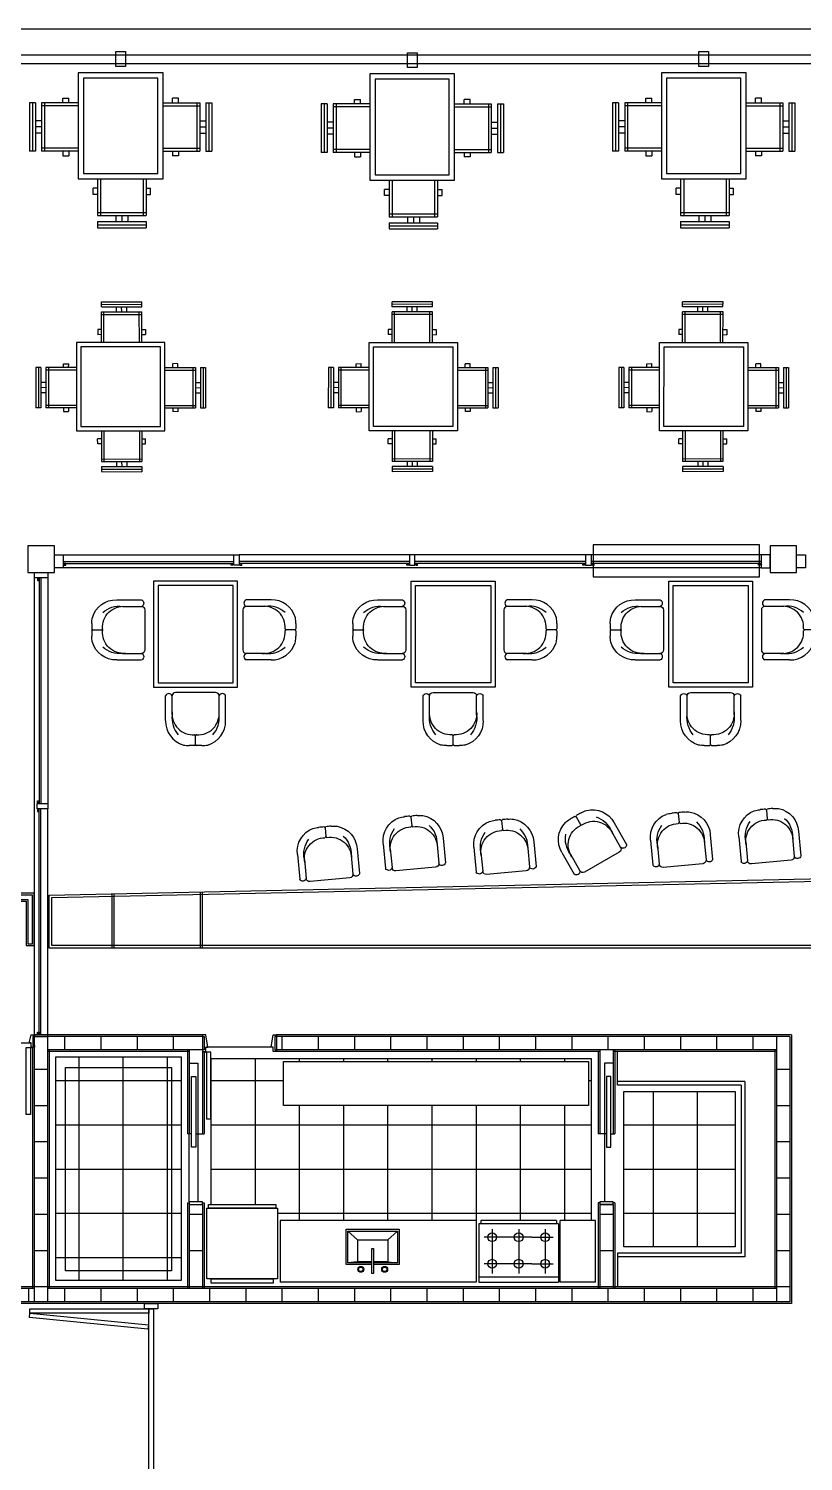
# Model space of a CAD drawing. Extents: x 2217 to 2324, y 363 to 419.
# Drawn here: x 2284.93 to 2293.7, y 402.69 to 418.9 of the extents above; entities that cross this region are included whole.
import ezdxf

# ---------------------------------------------------------------- set-up
doc = ezdxf.new("R2010")
doc.units = 0
doc.header["$LTSCALE"] = 12
doc.header["$MEASUREMENT"] = 0
doc.linetypes.add('HIDDEN', pattern=[0.375, 0.25, -0.125])
doc.layers.get('0').update_dxf_attribs({"linetype": 'CONTINUOUS'})
for name, color, linetype in [('CARPINTERIA', 2, 'CONTINUOUS'), ('ESTRUCTURA', 7, 'CONTINUOUS'), ('MUEBLES', 2, 'CONTINUOUS'), ('MURO-INT', 4, 'CONTINUOUS'), ('PROYECCIÓN', 4, 'HIDDEN'), ('PUERTAS', 2, 'CONTINUOUS'), ('SOLADO', 8, 'CONTINUOUS'), ('TABIQUES', 2, 'CONTINUOUS'), ('TIERRA', 8, 'CONTINUOUS'), ('VIDRIO', 8, 'CONTINUOUS')]:
    doc.layers.add(name, color=color, linetype=linetype)
pattern_1 = [(0, (0, 0), (0, 0.41), [])]
pattern_2 = [(90, (0, 0), (-0.41, 3e-17), [])]
pattern_3 = [(90, (0, 0), (-0.5, 3e-17), []), (180, (0, 0), (-6e-17, -0.5), [])]

# ---------------------------------------------------------------- blocks, each defined once
blk = doc.blocks.new('P80I')
at = {"layer": 'PUERTAS'}
blk.add_line((0.78, 0.02), (0.02, 0.02), dxfattribs=at)
for points in [[(0.025, 0.83), (0.075, 0.83), (0.075, 0.075), (0.025, 0.075)], [(-0.02, -0.05), (0, -0.05), (0, 0.05), (-0.02, 0.05), (-0.02, 0.07), (0.02, 0.07), (0.02, 0.02), (0.04, 0.02), (0.02, -0.07), (-0.02, -0.07)], [(0.82, -0.05), (0.8, -0.05), (0.8, 0.05), (0.82, 0.05), (0.82, 0.07), (0.78, 0.07), (0.78, 0.02), (0.76, 0.02), (0.78, -0.07), (0.82, -0.07)]]:
    blk.add_lwpolyline(points, close=True, dxfattribs=at)
blk.add_circle((0.02, 0.075), 0.005, dxfattribs=at)
blk = doc.blocks.new('T2D_PS142')
at = {"color": 0, "linetype": 'ByBlock'}
for p, q in [((340, -10), (340, -111)), ((0, -281), (0, -563)), ((680, -281), (680, -563)), ((74, -345), (74, -560)), ((606, -345), (606, -560)), ((114, -600), (566, -600))]:
    blk.add_line(p, q, dxfattribs=at)
for centre, radius, start, end in [((265, -322), 323, 89.4447, 101.1194), ((337, 5076), 5075, 269.2205, 269.9197), ((330, -10), 10, 0, 89.9428), ((350, -10), 10, 90.0572, 180), ((343, 5076), 5075, 270.0803, 270.7795), ((415, -322), 323, 78.8806, 90.5553), ((278, -273), 278, 105.7526, 181.5506), ((357, -311), 285, 138.522, 186.8503), ((311, -359), 238, 85.7038, 185.2993), ((330, -111), 10, 264.6591, 0), ((350, -111), 10, 180, 275.3409), ((369, -359), 238, 354.7007, 94.2962), ((402, -273), 278, 358.4494, 74.2474), ((323, -311), 285, 353.1497, 41.478), ((37, -547), 40.5, 204.0412, 335.9588), ((114, -560), 40, 180, 270), ((566, -560), 40, 270, 0), ((643, -547), 40.5, 204.0412, 335.9588)]:
    blk.add_arc(centre, radius, start, end, dxfattribs=at)
for tag, p, flags in [('FINITURA1-RIV1', (220, -222), 1), ('FINITURA1-COL1', (220, -252), 1), ('SIGLA', (274, -194), 3)]:
    blk.add_attdef(tag, p, '', height=18, dxfattribs=dict(at, flags=flags))
blk = doc.blocks.new('SILLABARPL')
at = {"layer": 'MUEBLES', "color": 1, "xscale": -0.001, "yscale": 0.001, "zscale": 0.001, "rotation": 3.011738985513856}
blk.add_blockref('T2D_PS142', (0.308, 0.617), dxfattribs=at)
blk = doc.blocks.new('MESABAREXTPL')
at = {"layer": 'MUEBLES', "color": 1}
for p, q in [((-0.546, -0.24), (-0.489, -0.24)), ((-0.546, -0.282), (-0.546, -0.24)), ((-0.489, -0.282), (-0.489, -0.24)), ((0.546, -0.24), (0.489, -0.24)), ((0.489, -0.282), (0.489, -0.24)), ((0.546, -0.282), (0.546, -0.24)), ((-0.86, -0.282), (-0.86, -0.74)), ((-0.803, -0.282), (-0.86, -0.282)), ((-0.832, -0.282), (-0.832, -0.74)), ((-0.803, -0.282), (-0.803, -0.74)), ((-0.4, -0.282), (-0.746, -0.282)), ((-0.746, -0.282), (-0.746, -0.74)), ((-0.4, -0.311), (-0.746, -0.311)), ((-0.718, -0.282), (-0.718, -0.74)), ((0.4, -0.282), (0.746, -0.282)), ((0.4, -0.311), (0.746, -0.311)), ((0.718, -0.282), (0.718, -0.74)), ((0.746, -0.282), (0.746, -0.74)), ((0.803, -0.282), (0.803, -0.74)), ((0.803, -0.282), (0.86, -0.282)), ((0.832, -0.282), (0.832, -0.74)), ((0.86, -0.282), (0.86, -0.74)), ((-0.746, -0.454), (-0.803, -0.454)), ((-0.746, -0.511), (-0.803, -0.511)), ((0.746, -0.454), (0.803, -0.454)), ((0.746, -0.511), (0.803, -0.511)), ((-0.746, -0.568), (-0.803, -0.568)), ((0.746, -0.568), (0.803, -0.568)), ((-0.803, -0.74), (-0.86, -0.74)), ((-0.4, -0.711), (-0.746, -0.711)), ((-0.4, -0.74), (-0.746, -0.74)), ((-0.546, -0.74), (-0.546, -0.782)), ((-0.546, -0.782), (-0.489, -0.782)), ((-0.489, -0.74), (-0.489, -0.782)), ((0.4, -0.711), (0.746, -0.711)), ((0.4, -0.74), (0.746, -0.74)), ((0.489, -0.74), (0.489, -0.782)), ((0.546, -0.782), (0.489, -0.782)), ((0.546, -0.74), (0.546, -0.782)), ((0.803, -0.74), (0.86, -0.74)), ((-0.218, -1), (-0.218, -1.346)), ((-0.189, -1), (-0.189, -1.346)), ((0.211, -1), (0.211, -1.346)), ((0.24, -1), (0.24, -1.346)), ((-0.218, -1.089), (-0.26, -1.089)), ((-0.26, -1.146), (-0.26, -1.089)), ((-0.218, -1.146), (-0.26, -1.146)), ((0.24, -1.089), (0.282, -1.089)), ((0.24, -1.146), (0.282, -1.146)), ((0.282, -1.146), (0.282, -1.089)), ((-0.218, -1.318), (0.24, -1.318)), ((-0.218, -1.346), (0.24, -1.346)), ((-0.046, -1.346), (-0.046, -1.403)), ((0.011, -1.346), (0.011, -1.403)), ((0.068, -1.346), (0.068, -1.403)), ((-0.218, -1.403), (-0.218, -1.46)), ((-0.218, -1.403), (0.24, -1.403)), ((-0.218, -1.432), (0.24, -1.432)), ((-0.218, -1.46), (0.24, -1.46)), ((0.24, -1.403), (0.24, -1.46))]:
    blk.add_line(p, q, dxfattribs=at)
at = {"layer": 'MUEBLES'}
blk.add_lwpolyline([(0.4, 0), (-0.4, 0), (-0.4, -1), (0.4, -1)], close=True, dxfattribs=at)
at = {"layer": 'MUEBLES', "color": 8}
blk.add_lwpolyline([(0.35, -0.05), (-0.35, -0.05), (-0.35, -0.95), (0.35, -0.95)], close=True, dxfattribs=at)
blk = doc.blocks.new('MESABAREXT2PL')
at = {"layer": 'MUEBLES', "color": 1}
for p, q in [((-0.525, 0.126), (-0.848, -0.197)), ((-0.505, 0.106), (-0.828, -0.218)), ((-0.485, 0.085), (-0.808, -0.238)), ((-0.444, 0.045), (-0.768, -0.278)), ((-0.424, 0.025), (-0.747, -0.298)), ((-0.485, 0.085), (-0.525, 0.126)), ((-0.22, -0.22), (-0.465, 0.025)), ((-0.2, -0.2), (-0.444, 0.045)), ((0.2, -0.2), (0.444, 0.045)), ((0.22, -0.22), (0.465, 0.025)), ((0.424, 0.025), (0.747, -0.298)), ((0.444, 0.045), (0.768, -0.278)), ((0.485, 0.085), (0.525, 0.126)), ((0.485, 0.085), (0.808, -0.238)), ((0.505, 0.106), (0.828, -0.218)), ((0.525, 0.126), (0.848, -0.197)), ((-0.646, -0.157), (-0.687, -0.117)), ((-0.606, -0.117), (-0.646, -0.076)), ((-0.566, -0.076), (-0.606, -0.036)), ((-0.303, -0.096), (-0.273, -0.066)), ((-0.273, -0.066), (-0.232, -0.107)), ((-0.263, -0.137), (-0.232, -0.107)), ((0.273, -0.066), (0.232, -0.107)), ((0.263, -0.137), (0.232, -0.107)), ((0.303, -0.096), (0.273, -0.066)), ((0.566, -0.076), (0.606, -0.036)), ((0.606, -0.117), (0.646, -0.076)), ((0.646, -0.157), (0.687, -0.117)), ((-0.808, -0.238), (-0.848, -0.197)), ((-0.523, -0.523), (-0.768, -0.278)), ((-0.503, -0.503), (-0.747, -0.258)), ((0.503, -0.503), (0.747, -0.258)), ((0.523, -0.523), (0.768, -0.278)), ((0.808, -0.238), (0.848, -0.197)), ((-0.626, -0.42), (-0.656, -0.45)), ((-0.656, -0.45), (-0.616, -0.49)), ((-0.586, -0.46), (-0.616, -0.49)), ((0.586, -0.46), (0.616, -0.49)), ((0.656, -0.45), (0.616, -0.49)), ((0.626, -0.42), (0.656, -0.45)), ((-0.507, -0.907), (-0.752, -1.152)), ((-0.487, -0.927), (-0.732, -1.172)), ((-0.641, -0.98), (-0.601, -0.939)), ((-0.57, -0.97), (-0.601, -0.939)), ((0.487, -0.927), (0.732, -1.172)), ((0.507, -0.907), (0.752, -1.152)), ((0.57, -0.97), (0.601, -0.939)), ((0.641, -0.98), (0.601, -0.939)), ((-0.732, -1.131), (-0.409, -1.455)), ((-0.611, -1.01), (-0.641, -0.98)), ((0.732, -1.131), (0.409, -1.455)), ((0.611, -1.01), (0.641, -0.98)), ((-0.793, -1.192), (-0.833, -1.232)), ((-0.833, -1.232), (-0.51, -1.556)), ((-0.813, -1.212), (-0.49, -1.535)), ((-0.793, -1.192), (-0.469, -1.515)), ((-0.752, -1.152), (-0.429, -1.475)), ((-0.631, -1.273), (-0.671, -1.313)), ((-0.204, -1.21), (-0.449, -1.455)), ((-0.184, -1.23), (-0.429, -1.475)), ((-0.247, -1.293), (-0.217, -1.323)), ((0.184, -1.23), (0.429, -1.475)), ((0.204, -1.21), (0.449, -1.455)), ((0.247, -1.293), (0.217, -1.323)), ((0.752, -1.152), (0.429, -1.475)), ((0.793, -1.192), (0.469, -1.515)), ((0.813, -1.212), (0.49, -1.535)), ((0.833, -1.232), (0.51, -1.556)), ((0.631, -1.273), (0.671, -1.313)), ((0.793, -1.192), (0.833, -1.232)), ((-0.591, -1.313), (-0.631, -1.354)), ((-0.55, -1.354), (-0.591, -1.394)), ((-0.287, -1.333), (-0.257, -1.364)), ((-0.257, -1.364), (-0.217, -1.323)), ((0.257, -1.364), (0.217, -1.323)), ((0.287, -1.333), (0.257, -1.364)), ((0.55, -1.354), (0.591, -1.394)), ((0.591, -1.313), (0.631, -1.354)), ((-0.469, -1.515), (-0.51, -1.556)), ((0.469, -1.515), (0.51, -1.556))]:
    blk.add_line(p, q, dxfattribs=at)
at = {"layer": 'MUEBLES'}
blk.add_lwpolyline([(0.707, -0.707), (0, 0), (-0.707, -0.707), (0, -1.414)], close=True, dxfattribs=at)
at = {"layer": 'MUEBLES', "color": 8}
blk.add_lwpolyline([(0.636, -0.707), (0, -0.071), (-0.636, -0.707), (0, -1.344)], close=True, dxfattribs=at)

msp = doc.modelspace()

# ---------------------------------------------------------------- hatches: boundary and pattern name
at = {"layer": 'MURO-INT'}
h = msp.add_hatch(dxfattribs=at)
h.set_pattern_fill('_U', color=2, scale=0.41, style=0, pattern_type=0)
h.set_pattern_definition(pattern_1)
h.paths.add_polyline_path([(2285.146, 407.499), (2284.996, 407.499), (2284.996, 404.499), (2285.146, 404.499)])
h = msp.add_hatch(dxfattribs=at)
h.set_pattern_fill('_U', color=2, scale=0.41, angle=90, style=0, pattern_type=0)
h.set_pattern_definition(pattern_2)
h.paths.add_polyline_path([(2286.896, 407.499), (2285.146, 407.499), (2285.146, 407.349), (2286.896, 407.349)])
h = msp.add_hatch(dxfattribs=at)
h.set_pattern_fill('_U', color=2, scale=0.41, angle=90, style=0, pattern_type=0)
h.set_pattern_definition(pattern_2)
h.paths.add_polyline_path([(2291.546, 407.349), (2293.396, 407.349), (2293.396, 407.499), (2287.736, 407.499), (2287.736, 407.349)])
h = msp.add_hatch(dxfattribs=at)
h.set_pattern_fill('_U', color=2, scale=0.41, style=0, pattern_type=0)
h.set_pattern_definition(pattern_1)
h.paths.add_polyline_path([(2293.546, 407.499), (2293.396, 407.499), (2293.396, 404.499), (2293.546, 404.499)])
h = msp.add_hatch(dxfattribs=at)
h.set_pattern_fill('_U', color=2, scale=0.41, angle=90, style=0, pattern_type=0)
h.set_pattern_definition(pattern_2)
h.paths.add_polyline_path([(2284.056, 406.999), (2284.056, 407.099), (2282.348, 407.099), (2282.348, 406.999), (2283.252, 406.999)])
h.paths.add_polyline_path([(2283.252, 404.649), (2281.408, 404.649), (2281.408, 404.499), (2284.996, 404.499), (2284.996, 404.649)])
h = msp.add_hatch(dxfattribs=at)
h.set_pattern_fill('_U', color=2, scale=0.41, style=0, pattern_type=0)
h.set_pattern_definition(pattern_1)
h.paths.add_polyline_path([(2286.896, 405.599), (2286.746, 405.599), (2286.746, 404.649), (2286.896, 404.649)])
h.paths.add_polyline_path([(2291.546, 405.599), (2291.396, 405.599), (2291.396, 404.649), (2291.546, 404.649)])
h = msp.add_hatch(dxfattribs=at)
h.set_pattern_fill('_U', color=2, scale=0.41, angle=90, style=0, pattern_type=0)
h.set_pattern_definition(pattern_2)
h.paths.add_polyline_path([(2293.396, 404.649), (2291.396, 404.649), (2286.896, 404.649), (2285.146, 404.649), (2285.146, 404.499), (2293.396, 404.499)])
at = {"layer": 'SOLADO'}
h = msp.add_hatch(dxfattribs=at)
h.set_pattern_fill('_U,_O', color=256, scale=0.5, angle=90, double=1, pattern_type=0)
h.set_pattern_definition(pattern_3)
h.paths.add_polyline_path([(2286.656, 407.268), (2285.236, 407.268), (2285.236, 404.739), (2286.656, 404.739)])
h = msp.add_hatch(dxfattribs=at)
h.set_pattern_fill('_U,_O', color=256, scale=0.5, angle=90, double=1, pattern_type=0)
h.set_pattern_definition([(90, (-0.00357, 0), (-0.5, 3e-17), []), (180, (-0.00357, 0), (-6e-17, -0.5), [])])
h.paths.add_polyline_path([(2291.293, 407.249), (2286.993, 407.249), (2286.993, 405.599), (2287.723, 405.599), (2287.723, 405.559), (2287.743, 405.559), (2287.743, 405.419), (2291.293, 405.419)])
h.paths.add_polyline_path([(2287.815, 406.718), (2287.815, 407.218), (2291.265, 407.218), (2291.265, 406.718)], flags=16)
h = msp.add_hatch(dxfattribs=at)
h.set_pattern_fill('_U,_O', color=256, scale=0.5, angle=90, double=1, pattern_type=0)
h.set_pattern_definition(pattern_3)
h.paths.add_polyline_path([(2292.926, 406.879), (2291.666, 406.879), (2291.666, 405.119), (2292.926, 405.119)])

# ---------------------------------------------------------------- linework, layer by layer
at = {"layer": 'CARPINTERIA', "color": 8}
for p, q in [((2293.221, 412.799), (2285.321, 412.799)), ((2284.996, 407.519), (2284.996, 412.689))]:
    msp.add_line(p, q, dxfattribs=at)
at = {"layer": 'CARPINTERIA'}
for points in [[(2285.321, 412.799), (2285.221, 412.799), (2285.221, 412.949), (2285.321, 412.949)], [(2287.311, 412.829), (2287.251, 412.829), (2287.251, 412.949), (2287.311, 412.949)], [(2289.241, 412.829), (2289.301, 412.829), (2289.301, 412.949), (2289.241, 412.949)], [(2291.231, 412.829), (2291.301, 412.829), (2291.301, 412.949), (2291.231, 412.949)], [(2293.221, 412.799), (2293.321, 412.799), (2293.321, 412.949), (2293.221, 412.949)], [(2293.721, 412.799), (2293.621, 412.799), (2293.621, 412.949), (2293.721, 412.949)], [(2284.996, 412.689), (2284.996, 412.749), (2285.146, 412.749), (2285.146, 412.689)], [(2285.331, 412.831), (2285.351, 412.831), (2285.351, 412.851), (2285.331, 412.851)], [(2287.241, 412.831), (2287.221, 412.831), (2287.221, 412.851), (2287.241, 412.851)], [(2287.321, 412.831), (2287.341, 412.831), (2287.341, 412.851), (2287.321, 412.851)], [(2289.231, 412.831), (2289.211, 412.831), (2289.211, 412.851), (2289.231, 412.851)], [(2289.311, 412.831), (2289.331, 412.831), (2289.331, 412.851), (2289.311, 412.851)], [(2291.221, 412.831), (2291.201, 412.831), (2291.201, 412.851), (2291.221, 412.851)], [(2291.311, 412.831), (2291.331, 412.831), (2291.331, 412.851), (2291.311, 412.851)], [(2293.211, 412.831), (2293.191, 412.831), (2293.191, 412.851), (2293.211, 412.851)], [(2285.029, 412.679), (2285.029, 412.659), (2285.049, 412.659), (2285.049, 412.679)], [(2285.029, 410.144), (2285.029, 410.164), (2285.049, 410.164), (2285.049, 410.144)], [(2285.026, 410.074), (2285.026, 410.134), (2285.146, 410.134), (2285.146, 410.074)], [(2285.029, 410.064), (2285.029, 410.044), (2285.049, 410.044), (2285.049, 410.064)], [(2284.996, 407.519), (2284.996, 407.499), (2285.146, 407.499), (2285.146, 407.519)], [(2285.029, 407.529), (2285.029, 407.549), (2285.049, 407.549), (2285.049, 407.529)], [(2284.937, 404.32), (2284.942, 404.37), (2286.285, 404.239), (2286.28, 404.189)], [(2284.941, 404.37), (2284.941, 404.42), (2286.291, 404.419), (2286.291, 404.369)], [(2286.391, 404.479), (2286.391, 404.419), (2286.241, 404.419), (2286.241, 404.479)]]:
    msp.add_lwpolyline(points, close=True, dxfattribs=at)
at = {"layer": 'CARPINTERIA', "color": 8}
for points in [[(2285.321, 412.949), (2287.251, 412.949)], [(2289.241, 412.949), (2287.311, 412.949)], [(2291.231, 412.949), (2289.301, 412.949)], [(2293.221, 412.949), (2291.301, 412.949)], [(2285.146, 412.689), (2285.146, 410.134)], [(2285.146, 407.519), (2285.146, 410.074)]]:
    msp.add_lwpolyline(points, dxfattribs=at)
at = {"layer": 'CARPINTERIA', "linetype": 'HIDDEN'}
msp.add_lwpolyline([(2291.321, 412.699), (2293.201, 412.699), (2293.201, 413.059), (2291.321, 413.059)], close=True, dxfattribs=at)
at = {"layer": 'ESTRUCTURA'}
for points in [[(2284.921, 412.749), (2285.221, 412.749), (2285.221, 413.049), (2284.921, 413.049)], [(2293.321, 412.749), (2293.621, 412.749), (2293.621, 413.049), (2293.321, 413.049)]]:
    msp.add_lwpolyline(points, close=True, dxfattribs=at)
at = {"layer": 'MUEBLES'}
for p, q in [((2301.371, 418.6), (2277.171, 418.6)), ((2301.371, 418.5), (2277.171, 418.5)), ((2291.596, 406.949), (2291.596, 407.329)), ((2292.996, 406.949), (2291.596, 406.949)), ((2292.996, 406.949), (2292.996, 405.049)), ((2287.776, 405.419), (2287.776, 404.719)), ((2289.996, 405.419), (2287.776, 405.419)), ((2289.996, 405.419), (2289.996, 404.719)), ((2290.926, 405.379), (2290.026, 405.379)), ((2290.026, 405.379), (2290.026, 404.719)), ((2290.906, 405.419), (2290.046, 405.419)), ((2290.046, 405.419), (2290.046, 405.379)), ((2290.906, 405.419), (2290.906, 405.379)), ((2290.926, 405.379), (2290.926, 404.719)), ((2291.346, 405.419), (2290.946, 405.419)), ((2290.946, 404.719), (2290.946, 405.419)), ((2291.346, 404.719), (2291.346, 405.419)), ((2292.996, 405.049), (2291.596, 405.049)), ((2291.596, 405.049), (2291.596, 404.669)), ((2289.996, 404.719), (2287.776, 404.719)), ((2290.926, 404.779), (2290.026, 404.779)), ((2290.026, 404.719), (2290.926, 404.719)), ((2291.346, 404.719), (2290.946, 404.719))]:
    msp.add_line(p, q, dxfattribs=at)
at = {"layer": 'MUEBLES', "color": 8}
for p, q in [((2285.876, 408.499), (2285.876, 409.115)), ((2285.896, 408.499), (2285.896, 409.115)), ((2286.876, 408.499), (2286.876, 409.136)), ((2286.896, 408.499), (2286.896, 409.136)), ((2293.036, 406.989), (2291.596, 406.989)), ((2293.036, 406.989), (2293.036, 405.009)), ((2288.543, 405.299), (2288.653, 405.199)), ((2289.105, 405.299), (2288.995, 405.199)), ((2290.176, 405.321), (2290.176, 404.818)), ((2290.476, 405.321), (2290.476, 404.818)), ((2290.776, 405.321), (2290.776, 404.818)), ((2288.653, 405.199), (2288.995, 405.199)), ((2288.653, 405.199), (2288.653, 404.949)), ((2288.995, 405.199), (2288.995, 404.949)), ((2290.326, 405.229), (2290.085, 405.229)), ((2290.626, 405.229), (2290.326, 405.229)), ((2290.626, 405.229), (2290.867, 405.229)), ((2293.036, 405.009), (2291.596, 405.009)), ((2288.653, 404.949), (2288.543, 404.939)), ((2288.814, 404.949), (2288.653, 404.949)), ((2288.995, 404.949), (2288.834, 404.949)), ((2288.995, 404.949), (2289.105, 404.939)), ((2290.326, 404.929), (2290.085, 404.929)), ((2290.626, 404.929), (2290.326, 404.929)), ((2290.626, 404.929), (2290.867, 404.929))]:
    msp.add_line(p, q, dxfattribs=at)
at = {"layer": 'MUEBLES'}
for points in [[(2285.916, 418.64), (2286.026, 418.64), (2286.026, 418.472), (2285.916, 418.472)], [(2289.216, 418.627), (2289.326, 418.627), (2289.326, 418.459), (2289.216, 418.459)], [(2292.516, 418.64), (2292.626, 418.64), (2292.626, 418.472), (2292.516, 418.472)], [(2286.344, 411.449), (2287.294, 411.449), (2287.294, 412.649), (2286.344, 412.649)], [(2290.209, 411.449), (2289.259, 411.449), (2289.259, 412.649), (2290.209, 412.649)], [(2293.124, 411.449), (2292.174, 411.449), (2292.174, 412.649), (2293.124, 412.649)], [(2296.053, 409.332), (2295.239, 404.226), (2294.528, 404.372), (2294.926, 408.499), (2285.161, 408.499), (2285.161, 409.099)], [(2287.815, 407.218), (2291.265, 407.218), (2291.265, 406.718), (2287.815, 406.718)], [(2287.746, 404.759), (2286.946, 404.759), (2286.946, 405.559), (2287.746, 405.559)], [(2287.726, 405.559), (2286.966, 405.559), (2286.966, 405.599), (2287.726, 405.599)], [(2288.814, 405.1), (2288.834, 405.1), (2288.834, 404.819), (2288.814, 404.819)], [(2287.696, 404.709), (2286.996, 404.709), (2286.996, 404.759), (2287.696, 404.759)]]:
    msp.add_lwpolyline(points, close=True, dxfattribs=at)
at = {"layer": 'MUEBLES', "color": 8}
for points in [[(2286.394, 411.499), (2287.244, 411.499), (2287.244, 412.599), (2286.394, 412.599)], [(2290.159, 411.499), (2289.309, 411.499), (2289.309, 412.599), (2290.159, 412.599)], [(2293.074, 411.499), (2292.224, 411.499), (2292.224, 412.599), (2293.074, 412.599)], [(2296.017, 409.301), (2295.215, 404.262), (2294.561, 404.396), (2294.959, 408.529), (2285.191, 408.529), (2285.191, 409.07)]]:
    msp.add_lwpolyline(points, close=True, dxfattribs=at)
at = {"layer": 'MUEBLES'}
msp.add_lwpolyline([(2288.814, 404.919), (2288.523, 404.919), (2288.523, 405.319), (2289.125, 405.319), (2289.125, 404.919), (2288.834, 404.919)], dxfattribs=at)
at = {"layer": 'MUEBLES', "color": 8}
msp.add_lwpolyline([(2288.814, 404.939), (2288.543, 404.939), (2288.543, 405.299), (2289.105, 405.299), (2289.105, 404.939), (2288.834, 404.939)], dxfattribs=at)
at = {"layer": 'MUEBLES'}
for centre in [(2290.176, 405.229), (2290.476, 405.229), (2290.776, 405.229), (2290.176, 404.929), (2290.476, 404.929), (2290.776, 404.929)]:
    msp.add_circle(centre, 0.05, dxfattribs=at)
at = {"layer": 'MUEBLES', "color": 8}
for centre, radius in [((2288.689, 404.866), 0.033), ((2288.689, 404.866), 0.025), ((2288.959, 404.866), 0.033), ((2288.959, 404.866), 0.025)]:
    msp.add_circle(centre, radius, dxfattribs=at)
at = {"layer": 'MURO-INT'}
for p, q in [((2276.671, 418.899), (2301.871, 418.899)), ((2284.996, 404.499), (2284.996, 407.499)), ((2286.896, 407.499), (2284.996, 407.499)), ((2285.146, 404.499), (2285.146, 407.499)), ((2286.896, 407.499), (2286.896, 406.399)), ((2293.546, 407.499), (2287.736, 407.499)), ((2287.736, 407.499), (2287.736, 407.349)), ((2293.396, 407.499), (2293.396, 404.499)), ((2293.546, 407.499), (2293.546, 404.499)), ((2286.896, 407.349), (2285.146, 407.349)), ((2286.746, 407.349), (2286.746, 407.199)), ((2291.546, 407.349), (2287.736, 407.349)), ((2291.396, 407.349), (2291.396, 406.399)), ((2293.396, 407.349), (2291.546, 407.349)), ((2291.546, 407.349), (2291.546, 407.199)), ((2286.746, 407.199), (2286.846, 407.199)), ((2286.846, 407.199), (2286.846, 406.399)), ((2291.546, 407.199), (2291.446, 407.199)), ((2291.446, 407.199), (2291.446, 406.399)), ((2286.846, 406.399), (2286.896, 406.399)), ((2291.446, 406.399), (2291.396, 406.399)), ((2286.746, 405.599), (2286.896, 405.599)), ((2286.746, 405.599), (2286.746, 404.649)), ((2286.896, 405.599), (2286.896, 404.649)), ((2291.546, 405.599), (2291.396, 405.599)), ((2291.396, 405.599), (2291.396, 404.649)), ((2291.546, 405.599), (2291.546, 404.649)), ((2284.996, 404.649), (2283.252, 404.649)), ((2286.896, 404.649), (2285.146, 404.649)), ((2291.396, 404.649), (2286.896, 404.649)), ((2293.396, 404.649), (2291.396, 404.649)), ((2293.546, 404.499), (2281.258, 404.499))]:
    msp.add_line(p, q, dxfattribs=at)
at = {"layer": 'MURO-INT', "color": 8}
for p, q in [((2286.896, 407.519), (2285.146, 407.519)), ((2293.566, 407.519), (2287.736, 407.519)), ((2293.566, 407.519), (2293.566, 404.479)), ((2284.976, 404.649), (2284.976, 407.379)), ((2286.746, 407.329), (2285.146, 407.329)), ((2285.166, 404.649), (2285.166, 407.349)), ((2286.726, 407.349), (2286.726, 406.399)), ((2286.916, 407.329), (2286.916, 406.399)), ((2291.396, 407.329), (2287.736, 407.329)), ((2291.376, 407.329), (2291.376, 406.399)), ((2293.396, 407.329), (2291.546, 407.329)), ((2291.566, 407.349), (2291.566, 406.399)), ((2293.376, 407.349), (2293.376, 404.649)), ((2286.771, 406.399), (2286.726, 406.399)), ((2286.821, 406.399), (2286.916, 406.399)), ((2291.471, 406.399), (2291.376, 406.399)), ((2291.521, 406.399), (2291.566, 406.399)), ((2286.726, 405.619), (2286.726, 404.649)), ((2286.726, 405.619), (2286.746, 405.619)), ((2286.896, 405.619), (2286.916, 405.619)), ((2286.916, 405.619), (2286.916, 404.649)), ((2291.376, 405.619), (2291.376, 404.649)), ((2291.396, 405.619), (2291.376, 405.619)), ((2291.566, 405.619), (2291.546, 405.619)), ((2291.566, 405.619), (2291.566, 404.649)), ((2284.996, 404.669), (2283.252, 404.669)), ((2286.746, 404.669), (2285.146, 404.669)), ((2291.396, 404.669), (2286.896, 404.669)), ((2293.396, 404.669), (2291.546, 404.669)), ((2293.566, 404.479), (2281.238, 404.479))]:
    msp.add_line(p, q, dxfattribs=at)
at = {"layer": 'PROYECCIÓN', "linetype": 'HIDDEN'}
msp.add_lwpolyline([(2285.346, 407.149), (2286.546, 407.149), (2286.546, 404.849), (2285.346, 404.849)], close=True, dxfattribs=at)
at = {"layer": 'PUERTAS'}
for p, q in [((2287.696, 407.379), (2286.936, 407.379)), ((2286.746, 407.199), (2286.746, 406.399)), ((2291.546, 407.199), (2291.546, 406.399)), ((2286.746, 405.629), (2286.746, 406.399)), ((2286.846, 406.399), (2286.846, 405.629)), ((2291.446, 406.399), (2291.446, 405.629))]:
    msp.add_line(p, q, dxfattribs=at)
for points in [[(2286.896, 407.499), (2286.916, 407.499), (2286.916, 407.349), (2286.896, 407.349), (2286.896, 407.329), (2286.936, 407.329), (2286.936, 407.379), (2286.956, 407.379), (2286.936, 407.519), (2286.896, 407.519)], [(2287.736, 407.499), (2287.716, 407.499), (2287.716, 407.349), (2287.736, 407.349), (2287.736, 407.329), (2287.696, 407.329), (2287.696, 407.379), (2287.676, 407.379), (2287.696, 407.519), (2287.736, 407.519)], [(2286.941, 406.569), (2286.991, 406.569), (2286.991, 407.324), (2286.941, 407.324)], [(2286.771, 407.048), (2286.821, 407.048), (2286.821, 406.248), (2286.771, 406.248)], [(2291.521, 407.048), (2291.471, 407.048), (2291.471, 406.248), (2291.521, 406.248)], [(2286.746, 405.599), (2286.896, 405.599), (2286.896, 405.629), (2286.746, 405.629)], [(2291.396, 405.599), (2291.546, 405.599), (2291.546, 405.629), (2291.396, 405.629)]]:
    msp.add_lwpolyline(points, close=True, dxfattribs=at)
msp.add_circle((2286.936, 407.324), 0.005, dxfattribs=at)
at = {"layer": 'SOLADO'}
for points in [[(2285.236, 407.268), (2286.656, 407.268), (2286.656, 404.739), (2285.236, 404.739)], [(2291.666, 406.879), (2292.926, 406.879), (2292.926, 405.119), (2291.666, 405.119)]]:
    msp.add_lwpolyline(points, close=True, dxfattribs=at)
msp.add_lwpolyline([(2286.996, 405.599), (2286.996, 407.249), (2291.296, 407.249), (2291.296, 405.419)], dxfattribs=at)
at = {"layer": 'TABIQUES', "color": 8}
msp.add_lwpolyline([(2284.901, 409.029), (2284.901, 408.528), (2284.991, 408.528), (2284.991, 409.119), (2281.313, 409.119), (2281.313, 408.528), (2281.403, 408.528), (2281.403, 409.029)], close=True, dxfattribs=at)
at = {"layer": 'TABIQUES'}
msp.add_lwpolyline([(2284.921, 409.049), (2284.921, 408.548), (2284.971, 408.548), (2284.971, 409.099), (2281.333, 409.099), (2281.333, 408.548), (2281.383, 408.548), (2281.383, 409.049)], close=True, dxfattribs=at)
at = {"layer": 'TIERRA'}
msp.add_line((2291.108, 404.499), (2291.108, 404.499), dxfattribs=at)
at = {"layer": 'VIDRIO'}
for points in [[(2285.321, 412.871), (2287.251, 412.871)], [(2285.321, 412.851), (2287.251, 412.851)], [(2289.241, 412.871), (2287.311, 412.871)], [(2289.241, 412.851), (2287.311, 412.851)], [(2291.231, 412.871), (2289.301, 412.871)], [(2291.231, 412.851), (2289.301, 412.851)], [(2293.221, 412.871), (2291.301, 412.871)], [(2293.221, 412.851), (2291.301, 412.851)], [(2285.049, 412.689), (2285.049, 410.134)], [(2285.069, 412.689), (2285.069, 410.134)], [(2285.049, 407.519), (2285.049, 410.074)], [(2285.069, 407.519), (2285.069, 410.074)]]:
    msp.add_lwpolyline(points, dxfattribs=at)
at = {"layer": 'VIDRIO', "linetype": 'HIDDEN'}
msp.add_lwpolyline([(2286.291, 404.419), (2286.341, 404.419), (2286.341, 402.174), (2286.291, 402.174)], close=True, dxfattribs=at)

# ---------------------------------------------------------------- block references
at = {"layer": 'MUEBLES', "xscale": 1.2, "yscale": 1.2, "zscale": 1.2}
for p in [(2285.971, 418.4), (2289.271, 418.387), (2292.571, 418.4)]:
    msp.add_blockref('MESABAREXTPL', p, dxfattribs=at)
at = {"layer": 'MUEBLES'}
for name, p, rotation in [('MESABAREXT2PL', (2285.471, 415.349), 45), ('SILLABARPL', (2286.245, 412.099), 86.98826101447717), ('SILLABARPL', (2289.199, 412.099), 86.98826101447716), ('SILLABARPL', (2292.114, 412.099), 86.98826101447716), ('SILLABARPL', (2289.734, 411.391), 176.9882610144772), ('SILLABARPL', (2292.649, 411.391), 176.9882610144772), ('SILLABARPL', (2291.419, 409.472), 26.76326102285383), ('SILLABARPL', (2289.311, 409.394), 2.294227675141285), ('SILLABARPL', (2292.336, 409.433), 2.294227675141285), ('SILLABARPL', (2293.335, 409.473), 2.294227675141285), ('SILLABARPL', (2288.339, 409.273), 2.294227675141285), ('SILLABARPL', (2290.337, 409.353), 2.294227675141285)]:
    msp.add_blockref(name, p, dxfattribs=dict(at, rotation=rotation))
at = {"layer": 'MUEBLES', "xscale": -1}
for name, p, rotation in [('MESABAREXT2PL', (2289.782, 415.349), 315), ('MESABAREXT2PL', (2293.071, 415.349), 315), ('SILLABARPL', (2287.354, 412.099), 273.0117389855228), ('SILLABARPL', (2290.308, 412.099), 273.0117389855228), ('SILLABARPL', (2293.223, 412.099), 273.0117389855228), ('SILLABARPL', (2286.819, 411.391), 183.0117389855228)]:
    msp.add_blockref(name, p, dxfattribs=dict(at, rotation=rotation))
at = {"layer": 'PUERTAS', "rotation": 180}
msp.add_blockref('P80I', (2284.976, 407.449), dxfattribs=at)

doc.saveas('drawing.dxf')
